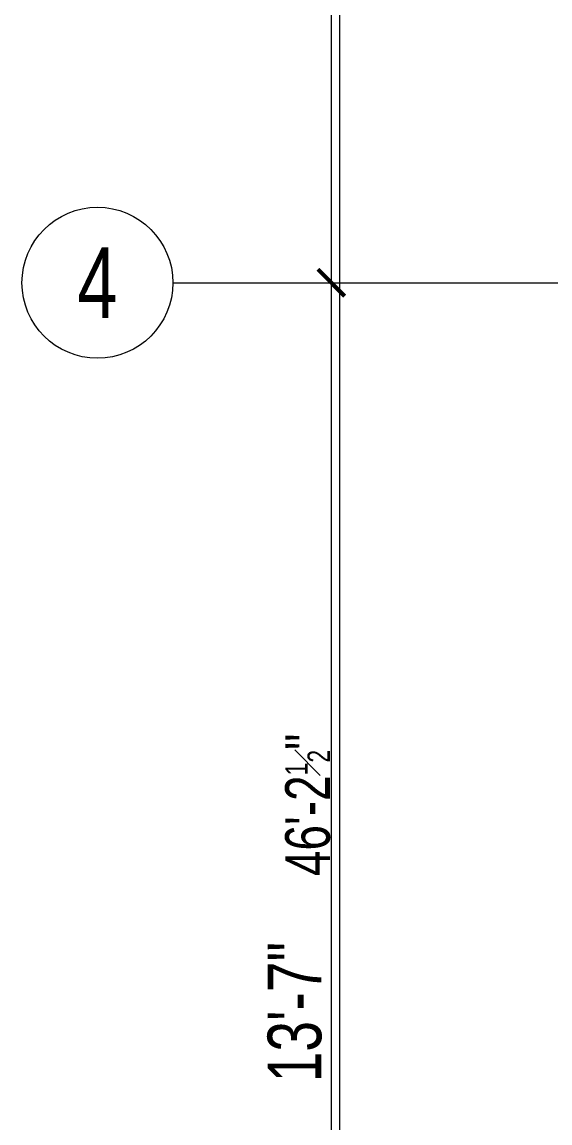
# Model space of a CAD drawing. Header units: inches. Extents: x 3365147 to 3374664, y 1380917 to 1384908.
# Drawn here: x 3370460.9 to 3370519.9, y 1383285 to 1383408 of the extents above; entities that cross this region are included whole.
import ezdxf
from ezdxf.enums import TextEntityAlignment as Align

# ---------------------------------------------------------------- set-up
doc = ezdxf.new("R2010")
doc.units = ezdxf.units.IN
doc.header["$LTSCALE"] = 18
doc.header["$MEASUREMENT"] = 0
doc.header["$PDSIZE"] = -1
doc.linetypes.add('CENTER', pattern=[50.79999999999998, 31.75, -6.349999999999998, 6.349999999999998, -6.349999999999998])
doc.linetypes.add('CONTINOUS', pattern=[0])
for name, color, linetype, lineweight in [('COLUMN-GRID LINE DIM__BC', 3, 'Continuous', 15), ('GRID LINE-00_BC', 9, 'CENTER', 9), ('GRID LINE-TEXT BORDER_BC', 4, 'CONTINOUS', 15), ('GRID LINE-TEXT_BC', 2, 'CONTINOUS', 15), ('SET BACK-DIM_BC', 2, 'Continuous', 9)]:
    doc.layers.add(name, color=color, linetype=linetype, lineweight=lineweight)
doc.styles.add('BC-WALL_DIM', font='swisscl.ttf')
doc.styles.add('DIM_BC', font='swisscl.ttf')
doc.dimstyles.new('DIM_BC', dxfattribs={"dimtxt": 4, "dimasz": 2, "dimexe": 4.5, "dimexo": 0, "dimgap": 1, "dimtad": 1, "dimdec": 4, "dimzin": 3, "dimdsep": 46, "dimlunit": 4, "dimtxsty": 'DIM_BC', "dimblk": 'ARCHTICK', "dimcen": 0.0625, "dimdle": 0.25, "dimse1": 1, "dimse2": 1, "dimclrd": 7, "dimclre": 4, "dimclrt": 256, "dimadec": 0, "dimazin": 0, "dimtfac": 0.5, "dimtdec": 4, "dimtix": 1, "dimtofl": 0, "dimtmove": 2, "dimatfit": 2, "dimfxl": 0, "dimfrac": 1, "dimtolj": 1, "dimtzin": 1, "dimlwd": -1, "dimarcsym": 0})
doc.dimstyles.new('WALL DIM-02_BC', dxfattribs={"dimtxt": 4, "dimasz": 2, "dimexe": 4.5, "dimexo": 0, "dimgap": 1, "dimtad": 1, "dimdec": 1, "dimzin": 0, "dimdsep": 46, "dimlunit": 4, "dimtxsty": 'BC-WALL_DIM', "dimblk": 'ARCHTICK', "dimcen": 0.0625, "dimdle": 0.25, "dimse1": 1, "dimse2": 1, "dimclrd": 7, "dimclre": 4, "dimclrt": 256, "dimadec": 0, "dimazin": 0, "dimtfac": 0.5, "dimtdec": 1, "dimtix": 1, "dimtofl": 0, "dimtmove": 2, "dimatfit": 2, "dimfxl": 0, "dimfrac": 1, "dimtolj": 1, "dimtzin": 1, "dimlwd": -1, "dimarcsym": 0})

# ---------------------------------------------------------------- blocks, each defined once
blk = doc.blocks.new('ARCHTICK')
at = {"color": 0, "const_width": 0.15}
blk.add_lwpolyline([(-0.5, -0.5), (0.5, 0.5)], dxfattribs=at)
blk = doc.blocks.new('*D425')
at = {"layer": 'COLUMN-GRID LINE DIM__BC', "color": 7, "transparency": 16777216}
blk.add_line((3370495.464541752, 1383500.604431086), (3370495.464541752, 1383378.618058472), dxfattribs=at)
at = {"layer": 'Defpoints', "color": 0, "transparency": 16777216}
for p in [(3370515.10440864, 1383500.354431086), (3370495.464541752, 1383378.868058472), (3370515.104408641, 1383378.868058472)]:
    blk.add_point(p, dxfattribs=at)
at = {"layer": 'COLUMN-GRID LINE DIM__BC', "color": 7, "transparency": 16777216, "xscale": 3, "yscale": 3, "zscale": 3}
for p, rotation in [((3370495.464541752, 1383500.354431086), 90), ((3370495.464541752, 1383378.868058472), 270)]:
    blk.add_blockref('ARCHTICK', p, dxfattribs=dict(at, rotation=rotation))
at = {"layer": 'COLUMN-GRID LINE DIM__BC', "transparency": 16777216, "insert": (3370491.391802564, 1383439.611244778), "char_height": 6, "attachment_point": 5, "rotation": 90, "style": 'BC-WALL_DIM'}
blk.add_mtext('\\A1;10\'-1{\\H0.5x;\\S1#2;}"', dxfattribs=at)
blk = doc.blocks.new('_ArchTick')
at = {"color": 0, "linetype": 'ByBlock', "const_width": 0.15}
blk.add_lwpolyline([(-0.5, -0.5), (0.5, 0.5)], dxfattribs=at)
blk = doc.blocks.new('*D426')
at = {"layer": 'COLUMN-GRID LINE DIM__BC', "color": 7, "transparency": 16777216}
blk.add_line((3370495.464541754, 1383379.118058472), (3370495.464541754, 1383215.719472893), dxfattribs=at)
at = {"layer": 'Defpoints', "color": 0, "transparency": 16777216}
for p in [(3370515.104408641, 1383378.868058472), (3370495.464541754, 1383215.969472893), (3370515.104408641, 1383215.969472893)]:
    blk.add_point(p, dxfattribs=at)
at = {"layer": 'COLUMN-GRID LINE DIM__BC', "color": 7, "transparency": 16777216, "xscale": 3, "yscale": 3, "zscale": 3}
for p, rotation in [((3370495.464541754, 1383378.868058472), 90), ((3370495.464541754, 1383215.969472893), 270)]:
    blk.add_blockref('ARCHTICK', p, dxfattribs=dict(at, rotation=rotation))
at = {"layer": 'COLUMN-GRID LINE DIM__BC', "transparency": 16777216, "insert": (3370491.391802566, 1383297.418765681), "char_height": 6, "attachment_point": 5, "rotation": 90, "style": 'BC-WALL_DIM'}
blk.add_mtext('\\A1;13\'-7"', dxfattribs=at)
blk = doc.blocks.new('*U456')
at = {"linetype": 'CENTER', "ltscale": 0.1}
blk.add_line((1.110223024625157e-16, 0), (10.51656835569302, 0), dxfattribs=at)
at = {"layer": 'GRID LINE-TEXT BORDER_BC'}
blk.add_circle((-0.2141686873997627, 0), 0.2141686873997422, dxfattribs=at)
at = {"layer": 'GRID LINE-TEXT_BC', "style": 'DIM_BC'}
blk.add_attdef('AA', text='', height=0.2, dxfattribs=at).set_placement((-0.2141686873997627, 0), align=Align.MIDDLE_CENTER)
blk = doc.blocks.new('*D850')
at = {"layer": 'Defpoints', "color": 0, "ltscale": 0.5, "transparency": 16777216}
for p in [(3370496.407898217, 1383597.844473198), (3370572.584747624, 1383597.844473198), (3370572.568273609, 1383043.286026273)]:
    blk.add_point(p, dxfattribs=at)
at = {"layer": 'SET BACK-DIM_BC', "color": 7, "ltscale": 0.5, "transparency": 16777216}
blk.add_line((3370496.407898217, 1383043.036026273), (3370496.407898217, 1383598.094473198), dxfattribs=at)
at = {"layer": 'SET BACK-DIM_BC', "color": 7, "ltscale": 0.5, "transparency": 16777216, "xscale": 2, "yscale": 2, "zscale": 2}
for p, rotation in [((3370496.407898217, 1383597.844473198), 90), ((3370496.407898217, 1383043.286026273), 270)]:
    blk.add_blockref('ARCHTICK', p, dxfattribs=dict(at, rotation=rotation))
at = {"layer": 'SET BACK-DIM_BC', "ltscale": 0.5, "transparency": 16777216, "insert": (3370492.847282228, 1383320.565249734), "char_height": 5, "attachment_point": 5, "rotation": 90, "style": 'DIM_BC'}
blk.add_mtext('\\A1;46\'-2{\\H0.5x;\\S1#2;}"', dxfattribs=at)

msp = doc.modelspace()

# ---------------------------------------------------------------- block references
at = {"layer": 'GRID LINE-00_BC', "xscale": 39.37007874015748, "yscale": 39.37007874015748, "zscale": 39.37007874015748}
msp.add_blockref('*U456', (3370477.759595073, 1383378.868058472), dxfattribs=at).add_auto_attribs({'AA': '4'})

# ---------------------------------------------------------------- dimensions: what is measured, and where the dimension line sits
at = {"layer": 'COLUMN-GRID LINE DIM__BC', "transparency": 33554687}
for base, p1, p2, picture, middle in [((3370495.464541752, 1383378.868058472), (3370515.104408639, 1383500.354431086), (3370515.104408639, 1383378.868058472), '*D425', (3370491.391802564, 1383439.611244778)), ((3370495.464541754, 1383215.969472893), (3370515.104408639, 1383378.868058472), (3370515.104408639, 1383215.969472892), '*D426', (3370491.391802566, 1383297.418765681))]:
    dim = msp.add_linear_dim(base=base, p1=p1, p2=p2, angle=90, dimstyle='WALL DIM-02_BC', override={"dimtxt": 6, "dimasz": 3, "dimpost": '\\X', "dimfxl": 72, "dimfxlon": 1, "dimarcsym": 1}, dxfattribs=at)
    dim.commit()
    dim.dimension.update_dxf_attribs({"geometry": picture, "text_midpoint": middle})
at = {"layer": 'SET BACK-DIM_BC', "ltscale": 0.5}
dim = msp.add_linear_dim(base=(3370496.407898217, 1383597.844473198), p1=(3370572.568273607, 1383043.286026273), p2=(3370572.584747622, 1383597.844473197), angle=90, dimstyle='DIM_BC', override={"dimtxt": 5, "dimdec": 1, "dimpost": '\\X'}, dxfattribs=at)
dim.commit()
dim.dimension.update_dxf_attribs({"geometry": '*D850', "text_midpoint": (3370492.847282228, 1383320.565249734)})

doc.saveas('drawing.dxf')
